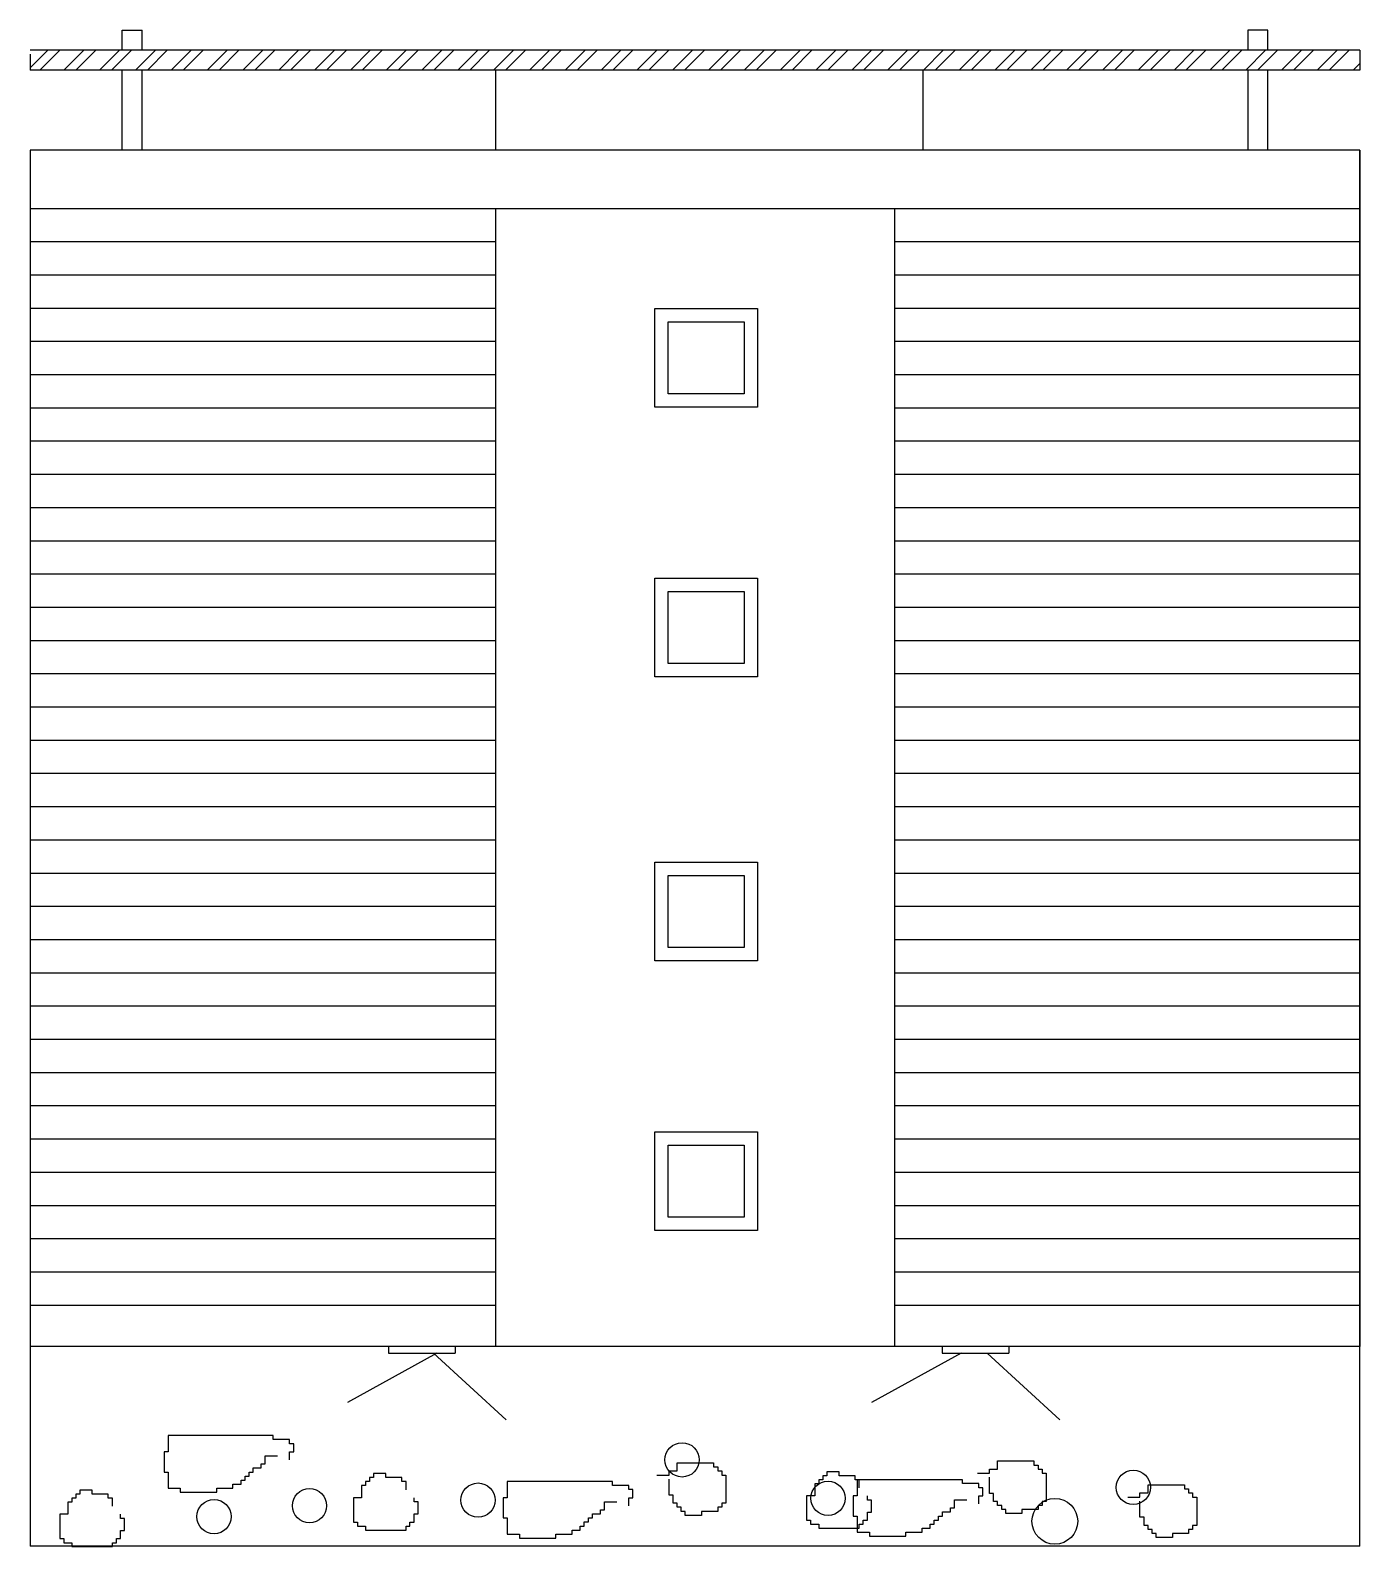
# Model space of a CAD drawing. Header units: millimetres. Extents: x 0 to 1000, y -1 to 1140.
import ezdxf

# ---------------------------------------------------------------- set-up
doc = ezdxf.new("R2010")
doc.units = ezdxf.units.MM

# ---------------------------------------------------------------- blocks, each defined once
blk = doc.blocks.new('A$C72C717A7')
at = {"color": 8}
for p, q in [((15.2, 39.6), (42.6, 39.6)), ((15.2, 33.5), (15.2, 39.6)), ((42.6, 39.6), (42.6, 36.5)), ((42.6, 36.5), (45.7, 36.5)), ((45.7, 36.5), (45.7, 33.5)), ((0, 30.4), (9.1, 30.4)), ((9.1, 30.4), (9.1, 33.5)), ((9.1, 33.5), (15.2, 33.5)), ((9.1, 15.2), (9.1, 27.4)), ((45.7, 33.5), (48.7, 33.5)), ((48.7, 33.5), (48.7, 30.4)), ((48.7, 30.4), (51.8, 30.4)), ((51.8, 30.4), (51.8, 9.1)), ((12.2, 15.2), (9.1, 15.2)), ((12.2, 9.1), (12.2, 15.2)), ((15.2, 9.1), (12.2, 9.1)), ((15.2, 6.1), (15.2, 9.1)), ((18.3, 6.1), (15.2, 6.1)), ((18.3, 3), (18.3, 6.1)), ((21.3, 3), (18.3, 3)), ((21.3, 0), (21.3, 3)), ((45.7, 3), (33.5, 3)), ((33.5, 3), (33.5, 0)), ((48.7, 6.1), (45.7, 6.1)), ((45.7, 6.1), (45.7, 3)), ((51.8, 9.1), (48.7, 9.1)), ((48.7, 9.1), (48.7, 6.1)), ((33.5, 0), (21.3, 0))]:
    blk.add_line(p, q, dxfattribs=at)
blk = doc.blocks.new('A$C07524ADB')
at = {"color": 8}
for p, q in [((82.2, 42.6), (3, 42.6)), ((3, 42.6), (3, 30.4)), ((82.2, 39.6), (82.2, 42.6)), ((94.4, 39.6), (82.2, 39.6)), ((94.4, 36.5), (94.4, 39.6)), ((97.5, 36.5), (94.4, 36.5)), ((97.5, 30.4), (97.5, 36.5)), ((0, 30.4), (0, 15.2)), ((3, 30.4), (0, 30.4)), ((76.1, 21.3), (76.1, 27.4)), ((76.1, 27.4), (85.3, 27.4)), ((94.4, 24.4), (94.4, 30.4)), ((94.4, 30.4), (97.5, 30.4)), ((0, 15.2), (3, 15.2)), ((3, 15.2), (3, 3)), ((60.9, 9.1), (60.9, 12.2)), ((60.9, 12.2), (64, 12.2)), ((64, 12.2), (64, 15.2)), ((64, 15.2), (67, 15.2)), ((67, 15.2), (67, 18.3)), ((67, 18.3), (73.1, 18.3)), ((73.1, 18.3), (73.1, 21.3)), ((73.1, 21.3), (76.1, 21.3)), ((3, 3), (12.2, 3)), ((12.2, 3), (12.2, 0)), ((12.2, 0), (39.6, 0)), ((39.6, 0), (39.6, 3)), ((39.6, 3), (51.8, 3)), ((51.8, 3), (51.8, 6.1)), ((51.8, 6.1), (57.9, 6.1)), ((57.9, 6.1), (57.9, 9.1)), ((57.9, 9.1), (60.9, 9.1))]:
    blk.add_line(p, q, dxfattribs=at)
blk = doc.blocks.new('A$C00D54FF8')
at = {"color": 8}
for p, q in [((12.2, 36.5), (9.1, 36.5)), ((9.1, 36.5), (9.1, 33.5)), ((15.2, 39.6), (12.2, 39.6)), ((12.2, 39.6), (12.2, 36.5)), ((24.4, 42.6), (15.2, 42.6)), ((15.2, 42.6), (15.2, 39.6)), ((24.4, 39.6), (24.4, 42.6)), ((36.5, 39.6), (24.4, 39.6)), ((36.5, 36.5), (36.5, 39.6)), ((39.6, 36.5), (36.5, 36.5)), ((39.6, 30.4), (39.6, 36.5)), ((6.1, 24.4), (0, 24.4)), ((0, 24.4), (0, 6.1)), ((9.1, 33.5), (6.1, 33.5)), ((6.1, 33.5), (6.1, 24.4)), ((45.7, 21.3), (45.7, 24.4)), ((48.7, 21.3), (45.7, 21.3)), ((45.7, 6.1), (45.7, 12.2)), ((45.7, 12.2), (48.7, 12.2)), ((48.7, 12.2), (48.7, 21.3)), ((0, 6.1), (3, 6.1)), ((3, 6.1), (3, 3)), ((3, 3), (9.1, 3)), ((9.1, 3), (9.1, 0)), ((39.6, 0), (39.6, 3)), ((39.6, 3), (42.6, 3)), ((42.6, 3), (42.6, 6.1)), ((42.6, 6.1), (45.7, 6.1)), ((9.1, 0), (39.6, 0))]:
    blk.add_line(p, q, dxfattribs=at)

msp = doc.modelspace()

# ---------------------------------------------------------------- hatches: boundary and pattern name
h = msp.add_hatch()
h.set_pattern_fill('ANSI32', color=8, scale=2, style=0)
h.set_pattern_definition([(45, (-1794.273, 4086.182), (-13.47038, 13.47038), []), (45, (-1785.293, 4086.182), (-13.47038, 13.47038), [])])
h.paths.add_polyline_path([(1000, 1110.2), (1000, 1125.2), (0, 1125.2), (0, 1110.2)])

# ---------------------------------------------------------------- linework, layer by layer
at = {"color": 3}
for p, q in [((69.1, 1140.2), (84.1, 1140.2)), ((69.1, 1125.2), (69.1, 1140.2)), ((84.1, 1125.2), (84.1, 1140.2)), ((930.9, 1140.2), (915.9, 1140.2)), ((915.9, 1140.2), (915.9, 1125.2)), ((930.9, 1125.2), (930.9, 1140.2)), ((1000, 1125.2), (0, 1125.2)), ((0, 1122.2), (0, 1110.2)), ((1000, 1125.2), (1000, 1110.2)), ((1000, 1110.2), (0, 1110.2)), ((69.1, 1050), (69.1, 1110.2)), ((84.1, 1050), (84.1, 1110.2)), ((350, 1110.2), (350, 1050)), ((671.3, 1110.2), (671.3, 1050)), ((915.9, 1110.2), (915.9, 1050)), ((930.9, 1050), (930.9, 1110.2)), ((350, 1006), (350, 150)), ((650, 1006), (650, 150)), ((269.5, 150), (269.5, 145)), ((319.5, 150), (319.5, 145)), ((686, 150), (686, 145)), ((736, 150), (736, 145)), ((305.9, 145), (238.6, 107.9)), ((269.5, 145), (319.5, 145)), ((303.3, 145), (357.9, 94.9)), ((700.1, 145), (632.7, 107.9)), ((686, 145), (736, 145)), ((719.8, 145), (774.4, 94.9))]:
    msp.add_line(p, q, dxfattribs=at)
at = {"color": 4}
for p, q in [((0, 1050), (0, 0)), ((1000, 1050), (0, 1050)), ((1000, 1050), (1000, 150)), ((1000, 0), (1000, 1050)), ((1000, 1006), (0, 1006)), ((1000, 150), (0, 150))]:
    msp.add_line(p, q, dxfattribs=at)
at = {"color": 8}
for p, q in [((350, 981), (0, 981)), ((1000, 981), (650, 981)), ((350, 956), (0, 956)), ((1000, 956), (650, 956)), ((350, 931), (0, 931)), ((1000, 931), (650, 931)), ((350, 906), (0, 906)), ((1000, 906), (650, 906)), ((350, 881), (0, 881)), ((1000, 881), (650, 881)), ((350, 856), (0, 856)), ((1000, 856), (650, 856)), ((350, 831), (0, 831)), ((1000, 831), (650, 831)), ((350, 806), (0, 806)), ((1000, 806), (650, 806)), ((350, 781), (0, 781)), ((1000, 781), (650, 781)), ((350, 756), (0, 756)), ((350, 756), (0, 756)), ((1000, 756), (650, 756)), ((1000, 756), (650, 756)), ((350, 731), (0, 731)), ((1000, 731), (650, 731)), ((350, 706), (0, 706)), ((1000, 706), (650, 706)), ((350, 681), (0, 681)), ((1000, 681), (650, 681)), ((350, 656), (0, 656)), ((1000, 656), (650, 656)), ((350, 631), (0, 631)), ((1000, 631), (650, 631)), ((350, 606), (0, 606)), ((1000, 606), (650, 606)), ((350, 581), (0, 581)), ((1000, 581), (650, 581)), ((350, 556), (0, 556)), ((1000, 556), (650, 556)), ((350, 531), (0, 531)), ((350, 531), (0, 531)), ((1000, 531), (650, 531)), ((1000, 531), (650, 531)), ((350, 506), (0, 506)), ((1000, 506), (650, 506)), ((350, 481), (0, 481)), ((1000, 481), (650, 481)), ((350, 456), (0, 456)), ((1000, 456), (650, 456)), ((350, 431), (0, 431)), ((1000, 431), (650, 431)), ((350, 406), (0, 406)), ((1000, 406), (650, 406)), ((350, 381), (0, 381)), ((1000, 381), (650, 381)), ((350, 356), (0, 356)), ((1000, 356), (650, 356)), ((350, 331), (0, 331)), ((1000, 331), (650, 331)), ((350, 306), (0, 306)), ((1000, 306), (650, 306)), ((350, 281), (0, 281)), ((1000, 281), (650, 281)), ((350, 256), (0, 256)), ((1000, 256), (650, 256)), ((350, 231), (0, 231)), ((1000, 231), (650, 231)), ((350, 206), (0, 206)), ((1000, 206), (650, 206)), ((350, 181), (0, 181)), ((1000, 181), (650, 181))]:
    msp.add_line(p, q, dxfattribs=at)
at = {"color": 7}
msp.add_line((1000, 0), (0, 0), dxfattribs=at)
at = {"color": 3}
for points in [[(469.9, 930.9), (547.1, 930.9), (547.1, 856.6), (469.9, 856.6)], [(469.9, 728), (547.1, 728), (547.1, 653.8), (469.9, 653.8)], [(469.9, 514.5), (547.1, 514.5), (547.1, 440.3), (469.9, 440.3)], [(469.9, 311.6), (547.1, 311.6), (547.1, 237.4), (469.9, 237.4)]]:
    msp.add_lwpolyline(points, close=True, dxfattribs=at)
at = {"color": 8}
for points in [[(479.9, 920.9), (537.1, 920.9), (537.1, 866.6), (479.9, 866.6)], [(479.9, 718), (537.1, 718), (537.1, 663.8), (479.9, 663.8)], [(479.9, 504.5), (537.1, 504.5), (537.1, 450.3), (479.9, 450.3)], [(479.9, 301.6), (537.1, 301.6), (537.1, 247.4), (479.9, 247.4)]]:
    msp.add_lwpolyline(points, close=True, dxfattribs=at)
for centre, radius in [((490.3, 64.8), 12.9), ((336.8, 34.5), 12.9), ((600.1, 35.9), 12.9), ((829.7, 44.1), 12.9), ((138.2, 22.1), 12.9), ((210, 30.3), 12.9), ((770.7, 18.6), 17.2)]:
    msp.add_circle(centre, radius, dxfattribs=at)

# ---------------------------------------------------------------- block references
for name, p in [('A$C07524ADB', (100.6, 40.4)), ('A$C72C717A7', (471.4, 23)), ('A$C72C717A7', (712.4, 24.4)), ('A$C00D54FF8', (243, 11.9)), ('A$C07524ADB', (355.8, 5.9)), ('A$C00D54FF8', (584, 13.3)), ('A$C07524ADB', (619.1, 7.3)), ('A$C72C717A7', (825.6, 6.4)), ('A$C00D54FF8', (22.1, -0.5))]:
    msp.add_blockref(name, p, dxfattribs=at)

doc.saveas('drawing.dxf')
